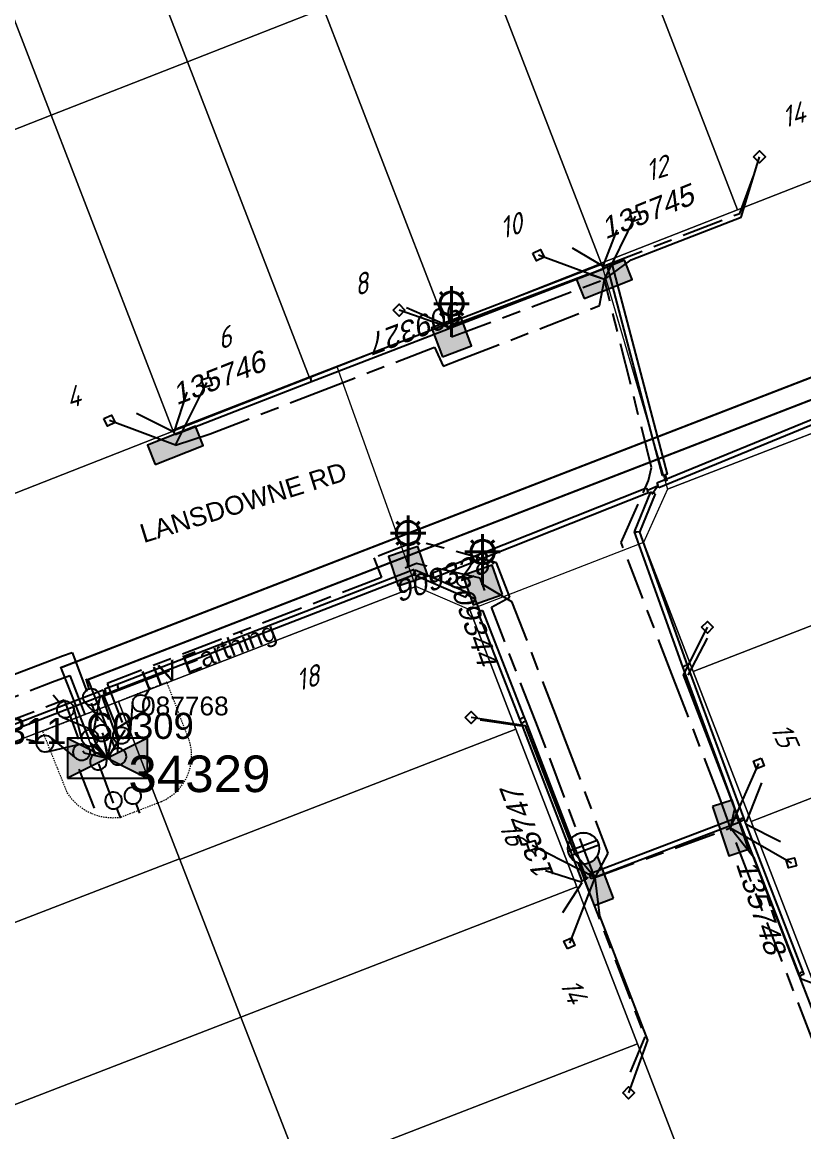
# Model space of a CAD drawing. Header units: metres. Extents: x 310412 to 311596, y 6269899 to 6270937.
# Drawn here: x 310514 to 310588.8, y 6270392.4 to 6270498.5 of the extents above; entities that cross this region are included whole.
import ezdxf
from ezdxf.enums import TextEntityAlignment as Align

# ---------------------------------------------------------------- set-up
doc = ezdxf.new("R2010")
doc.units = ezdxf.units.M
for name, pattern in [('Cable Exist UG', [8.2, 4, -1.2, 1.8, -1.2]), ('HIDDEN', [0.375, 0.25, -0.125]), ('HIDDEN2', [0.1875, 0.125, -0.0625])]:
    doc.linetypes.add(name, pattern=pattern)
doc.layers.get('0').update_dxf_attribs({"color": 6})
for name, color, linetype, lineweight in [('Cadastre Land Parcels_SP_EXT', 9, 'Continuous', 5), ('Cadastre Other Property_SP_EXT', 9, 'HIDDEN', 5), ('Cadastre Roads_SP_EXT', 9, 'Continuous', 5)]:
    doc.layers.add(name, color=color, linetype=linetype, lineweight=lineweight)
for name, color, linetype in [('Duct_SP_EXT', 7, 'Continuous'), ('Equip_HV_EXT', 7, 'Continuous'), ('Equip_LV_EXT', 7, 'Continuous'), ('Equip_SP_SL_EXT', 7, 'Continuous'), ('Mains_HV_EXT', 7, 'Continuous'), ('Mains_LV_EXT', 7, 'Continuous'), ('Notes_LV_MISC', 7, 'Continuous'), ('Services_SP_EXT', 7, 'Continuous'), ('Sub_SP_EXT', 7, 'Continuous'), ('SupportsUG_SP_LV_EXT', 7, 'Continuous'), ('SupportsUG_SP_LV_SL_EXT', 7, 'Continuous'), ('Trench_SP_EXT', 7, 'Continuous')]:
    doc.layers.add(name, color=color, linetype=linetype)
doc.styles.add('ARIAL', font='arial.ttf', dxfattribs={"height": 2})
doc.styles.add('COLUMN_LABEL', font='arial.ttf')
doc.styles.add('iecARIAL', font='arial.ttf', dxfattribs={"height": 2})
doc.styles.add('ISOCP ITALIC', font='isocp.shx', dxfattribs={"oblique": 20})
doc.styles.add('POLE_LABEL', font='arial.ttf')
doc.styles.get("Standard").update_dxf_attribs({"font": 'arial.ttf'})
doc.styles.add('SWITCH_LABEL', font='arial.ttf', dxfattribs={"height": 2.5})
doc.linetypes.add('Cable E UG', pattern='A,6,-0.5,["E",Standard,S=1.7,R=0,X=0.5,Y=-1],-2.9', length=9.4)

# ---------------------------------------------------------------- blocks, each defined once
blk = doc.blocks.new('SUB_PADMOUNT_EXT')
for points in [[(2e-16, 1.1e-15), (-3.839999999999964, 1.920000000000073), (-3.839999999999964, -1.920000000000072)], [(2.440892098500626e-16, 1.1e-15), (3.839999999999964, 1.920000000000073), (3.839999999999964, -1.920000000000072)]]:
    blk.add_hatch(color=256).paths.add_polyline_path(points)
for p, q in [((3.839999999999964, 1.920000000000072), (-3.839999999999964, -1.920000000000073)), ((-3.839999999999964, 1.920000000000073), (3.839999999999964, -1.920000000000073))]:
    blk.add_line(p, q)
blk.add_lwpolyline([(-3.839999999999964, -1.920000000000073), (3.839999999999964, -1.920000000000073), (3.839999999999964, 1.920000000000072), (-3.839999999999964, 1.920000000000073)], close=True)
for tag, height, flags, p in [('ASSET_NUM', 3.5, 8, (2, 2)), ('STREET_CODE', 0.2, 9, (1.5, 0)), ('OPERATING_VOLTAGE', 0.2, 9, (1.5, -0.6000000000000001)), ('ORIENTATION', 0.2, 9, (1.5, -0.8)), ('OWNED_BY', 0.2, 9, (1.5, -1)), ('CONSTRUCTED_VOLTAGE', 0.2, 9, (1.5, -0.2)), ('NO_PHASES', 0.2, 9, (1.5, -0.4)), ('SECONDARY_VOLTAGE', 0.2, 9, (1.5, -1.6)), ('STATE', 0.2, 9, (1.5, -1.8)), ('SUBSTATION_TYPE', 0.2, 9, (1.5, -2.2)), ('OPERATED_BY', 0.2, 9, (1.5, -1.2)), ('MAINTAINED_BY', 0.2, 9, (1.5, -1.4)), ('PARENT', 0.2, 9, (1.5, -2)), ('STREETNAME', 0.2, 9, (1.5, -3)), ('SUBURB', 0.2, 9, (1.5, -3.200000000000001)), ('USAGE', 0.2, 9, (1.5, -2.4)), ('LEGEND', 0.2, 9, (1.5, -2.6)), ('LOCATION', 0.2, 9, (1.5, -2.8)), ('Z', 0.2, 1, (1.5, -3.600000000000001)), ('NOTES', 0.2, 9, (1.5, -3.400000000000001))]:
    blk.add_attdef(tag, text='', height=height, dxfattribs=dict(flags=flags)).set_placement(p, align=Align.MIDDLE_LEFT)
blk = doc.blocks.new('COLUMN_EXT')
blk.add_hatch(color=256).paths.add_polyline_path([(-1.48500000000015, 1.484999999999891), (-1.48500000000015, -1.485000000000079), (1.484999999999962, -1.485000000000079), (1.484999999999962, 1.484999999999891)])
blk.add_lwpolyline([(-1.485000000000149, -1.485000000000079), (1.484999999999962, -1.485000000000079), (1.484999999999962, 1.484999999999891), (-1.485000000000149, 1.484999999999891)], close=True)
at = {"style": 'COLUMN_LABEL', "oblique": 15, "flags": 8}
blk.add_attdef('ASSET_NUM', text='', height=2, rotation=180, dxfattribs=at).set_placement((2, 2), align=Align.MIDDLE_LEFT)
at = {"flags": 9}
for tag, style, p in [('STRUCTURE_PLANT_NUMBER', 'POLE_LABEL', (1.813241310185049, 0.03081449384793444)), ('STREET_CODE', 'COLUMN_LABEL', (1.813241310185049, -0.2))]:
    blk.add_attdef(tag, text='', height=0.2, dxfattribs=dict(at, style=style)).set_placement(p, align=Align.MIDDLE_LEFT)
for tag, p in [('STATE', (1.813241310185049, -0.8)), ('OWNED_BY', (1.813241310185049, -0.6000000000000001)), ('COLUMN_TYPE', (1.813241310185049, -0.4)), ('USAGE', (1.813241310185049, -1)), ('STREETNAME', (1.813241310185049, -1.6)), ('SUBURB', (1.813241310185049, -1.8)), ('LEGEND', (1.813241310185049, -1.2)), ('LOCATION', (1.813241310185049, -1.4)), ('NOTES', (1.813241310185049, -2))]:
    blk.add_attdef(tag, text='', height=0.2, dxfattribs=at).set_placement(p, align=Align.MIDDLE_LEFT)
at = {"flags": 1}
blk.add_attdef('Z', (1.813241310185049, -2.350910900690394), '', height=0.2, dxfattribs=at)
blk = doc.blocks.new('PILLAR_EXT')
blk.add_hatch(color=256).paths.add_polyline_path([(-2.475, 0.9900000000001077), (-2.475, -0.9899999999999203), (2.475, -0.9899999999999203), (2.475, 0.9900000000001077)])
blk.add_lwpolyline([(-2.475, -0.9899999999999203), (2.475, -0.9899999999999203), (2.475, 0.9900000000001077), (-2.475, 0.9900000000001077)], close=True)
at = {"style": 'ARIAL', "oblique": 15, "flags": 8}
blk.add_attdef('ASSET_NUM', (1.5, 3.5), '', height=2, dxfattribs=at)
for tag, p, flags in [('OWNED_BY', (0, -0.2), 9), ('STATE', (0, -0.3999999999999999), 9), ('SUPPORT_TYPE', (0, -0.6000000000000001), 9), ('USAGE', (0, -0.8), 9), ('LEGEND', (0, -1), 9), ('LOCATION', (0, -1.2), 9), ('STREETNAME', (0, -1.8), 9), ('SUBURB', (0, -2), 1), ('NOTES', (0, -1.4), 9), ('PARENT', (0, -1.6), 9)]:
    blk.add_attdef(tag, p, '', height=0.2, dxfattribs=dict(flags=flags))
blk = doc.blocks.new('SL_LANTERN_EXT')
at = {"lineweight": 40}
for p, q in [((-1.458713765147479, 5.676239443807788), (-1.060966200730022, 5.27849187939033)), ((-0.0003060289502343494, 1.9678317076105), (-0.0003060289502343494, 6.4678317076105)), ((1.458101707247053, 5.676239443807788), (1.060354142829596, 5.27849187939033)), ((-2.250306028950234, 4.2178317076105), (2.249693971049766, 4.2178317076105)), ((-1.458713765147479, 2.759423971413256), (-1.060966200730022, 3.157171535830713)), ((1.458101707247053, 2.759423971413256), (1.060354142829596, 3.157171535830713)), ((0, 0), (4.136637699048151e-10, 2.721158353900137))]:
    blk.add_line(p, q, dxfattribs=at)
blk.add_circle((-0.0003060289502343494, 4.2178317076105), 1.5, dxfattribs=at)
at = {"style": 'iecARIAL', "flags": 9}
blk.add_attdef('ASSET_NUM', (1.5, 1.5), '', height=2.5, dxfattribs=at)
for tag, p, height, flags in [('CONSTRUCTED_VOLTAGE', (0.9812559736337789, -0.6527424608080536), 0.2, 9), ('CONTROL_TYPE', (0.9812559736337789, -0.8527424608080537), 0.2, 9), ('LANTERN_PURPOSE', (0.9812559736337789, -1.052742460808054), 0.2, 9), ('LANTERN_TYPE', (0.9812559736337789, -1.252742460808054), 0.2, 9), ('NO_PHASES', (0.9812559736337789, -1.452742460808054), 0.2, 9), ('LNUMBER', (2.181255973633779, -3.252742460808054), 2.5, 8), ('STATE', (0.9812559736337789, -2.252742460808054), 0.2, 9), ('OPERATING_VOLTAGE', (0.9812559736337789, -1.652742460808054), 0.2, 9), ('ORIENTATION', (0.9812559736337789, -1.852742460808054), 0.2, 9), ('OWNED_BY', (0.9812559736337789, -2.052742460808053), 0.2, 9), ('CEXIST', (0.9812559736337789, -2.652742460808053), 0.2, 9), ('CNEW', (0.9812559736337789, -2.852742460808054), 0.2, 9), ('USAGE', (0.9812559736337789, -2.452742460808054), 0.2, 9), ('CNUMBER', (0.9812559736337789, -3.052742460808054), 0.2, 9), ('CREMOVE', (0.9812559736337789, -3.252742460808054), 0.2, 9), ('CREPLACE', (0.9812559736337789, -3.452742460808054), 0.2, 9), ('LKINGHEIGHT', (0.9812559736337789, -3.652742460808054), 0.2, 9), ('LBRACKET', (0.9812559736337789, -3.852742460808054), 0.2, 9), ('LBRACKETVOCAB', (0.9812559736337789, -4.052742460808055), 0.2, 9), ('LCATEGORY', (0.9812559736337789, -4.252742460808054), 0.2, 9), ('LCHARGE1', (0.9812559736337789, -4.452742460808055), 0.2, 9), ('LCHARGE1PERCENT', (0.9812559736337789, -4.652742460808055), 0.2, 9), ('LCHARGE2', (0.9812559736337789, -4.852742460808055), 0.2, 9), ('LCHARGE2PERCENT', (0.9812559736337789, -5.052742460808055), 0.2, 9), ('LCHARGE3', (0.9812559736337789, -5.252742460808055), 0.2, 9), ('LCHARGE3PERCENT', (0.9812559736337789, -5.452742460808055), 0.2, 9), ('LEXIST', (0.9812559736337789, -5.652742460808056), 0.2, 9), ('LLAMP', (0.9812559736337789, -5.852742460808056), 0.2, 9), ('LLAMPVOCAB', (0.9812559736337789, -6.052742460808056), 0.2, 9), ('LMAST', (0.9812559736337789, -6.252742460808056), 0.2, 9), ('LMASTVOCAB', (0.9812559736337789, -6.452742460808056), 0.2, 9), ('LNEW', (0.9812559736337789, -6.652742460808057), 0.2, 9), ('LANTNUMBER', (0.9812559736337789, -6.852742460808057), 0.2, 9), ('LOUTREACH', (0.9812559736337789, -7.252742460808057), 0.2, 9), ('LOUTREACHVOCAB', (0.9812559736337789, -7.452742460808057), 0.2, 9), ('LRATECODE', (0.9812559736337789, -7.652742460808057), 0.2, 9), ('LREMOVE', (0.9812559736337789, -7.852742460808058), 0.2, 9), ('LREPLACE', (0.9812559736337789, -8.052742460808059), 0.2, 9), ('LTYPE', (0.9812559736337789, -8.252742460808058), 0.2, 9), ('LTYPEVOCAB', (0.9812559736337789, -8.452742460808057), 0.2, 9), ('LEGEND', (0.9812559736337789, -8.652742460808057), 0.2, 9), ('STREETNAME', (0.9812559736337789, -9.252742460808054), 0.2, 9), ('SUBURB', (0.9812559736337789, -9.452742460808054), 0.2, 1), ('LOCATION', (0.9812559736337789, -8.852742460808056), 0.2, 9), ('NOTES', (0.9812559736337789, -9.052742460808055), 0.2, 9)]:
    blk.add_attdef(tag, p, '', height=height, dxfattribs=dict(flags=flags))
blk = doc.blocks.new('CCP_EXT')
at = {"flags": 9}
for tag, p in [('STATE', (0, -1.8)), ('USAGE', (0, -1.2)), ('LEGEND', (0, -1.4)), ('LIFE_SUPPORT', (0, -1.6)), ('NOTES', (0, -2))]:
    blk.add_attdef(tag, text='', height=0.2, dxfattribs=at).set_placement(p, align=Align.MIDDLE_LEFT)
blk.add_wipeout([(1.0546347836913324e-13, 0.565685424949226), (0.5656854249493113, 2.020605904817785e-14), (6.509105711582728e-14, -0.565685424949226), (-0.5656854249491408, -1.9984014443252818e-14)])
blk.add_lwpolyline([(-0.5656854249491408, -2.00958019994648e-14), (1.053379049668485e-13, 0.5656854249492258), (0.5656854249493111, 1.998324918950336e-14), (6.503680917295529e-14, -0.565685424949226), (-0.5656854249491408, -2.00958019994648e-14)])
at = {"flags": 1}
blk.add_attdef('Z', (0, 0), '', height=0.2, dxfattribs=at)
at = {"flags": 9}
for tag, p in [('CCP_TYPE', (0, 0)), ('OPERATING_VOLTAGE', (0, -0.6000000000000001)), ('ORIENTATION', (0, -0.8)), ('OWNED_BY', (0, -1)), ('CONSTRUCTED_VOLTAGE', (0, -0.2)), ('NO_PHASES', (0, -0.4))]:
    blk.add_attdef(tag, text='', height=0.2, dxfattribs=at).set_placement(p, align=Align.MIDDLE_LEFT)
blk = doc.blocks.new('LV_UG_DFUSE_CLOSED_EXT')
for points in [[(1, -3.613374790351065e-16), (0, 0)], [(5.039784946742126, 0.7257815100182299), (2.155555555555553, -0.7166451331820963)], [(5.048872558026642, -0.7074657615368452), (2.155555555555553, 0.7166451331820949)], [(6.199889668833661, 0.01310309424376922), (7.199889668833661, 0.01310309424376896)]]:
    blk.add_lwpolyline(points)
for centre in [(1.8, -6.098149329253344e-16), (5.399891455478972, 0.01141234609430987)]:
    blk.add_circle(centre, 0.8)
at = {"flags": 9}
for tag, p in [('ACTUAL_STATUS', (0, 0)), ('STATE', (0, -1)), ('OPERATING_VOLTAGE', (0, -0.6000000000000001)), ('ORIENTATION', (0, -0.8)), ('CONSTRUCTED_VOLTAGE', (0, -0.2)), ('NO_PHASES', (0, -0.4)), ('SWITCH_TYPE', (0, -1.2)), ('USAGE', (0, -1.4)), ('NOTES', (0, -1.6))]:
    blk.add_attdef(tag, text='', height=0.2, dxfattribs=at).set_placement(p, align=Align.MIDDLE_LEFT)
at = {"flags": 1}
blk.add_attdef('Z', (0, 0), '', height=0.2, dxfattribs=at)
blk = doc.blocks.new('LV_UG_LINKS_CLOSED_EXT')
blk.add_wipeout([(-1.0561652814684355, 1.0566697204994977), (-1.1802729356424702, 0.9159649542366188), (-1.2857669805605465, 0.7608148734744877), (-1.3709837121152195, 0.5936662876688876), (-1.434579211543863, 0.4171552298676997), (-1.4755505398303783, 0.2340653848950427), (-1.493251554652601, 0.04728418897870723), (-1.4874031004327124, -0.14024270684402795), (-1.4580974107874554, -0.32555789140290026), (-1.4057966539489077, -0.5057388335354913), (-1.33132564409537, -0.6779439721494924), (-1.2358588335390583, -0.8394575293385977), (-1.1209017909115528, -0.987732339822412), (-0.9882674574470995, -1.1204300212645275), (-0.8400475558163417, -1.23545785195885), (-0.6785796024102748, -1.331001774301033), (-0.5064100433103919, -1.4055550035605693), (-0.32625409531280763, -1.457941790776095), (-0.1409529253373908, -1.4873359650188709), (0.04657115647179316, -1.493273962601861), (0.2333607833231564, -1.4756621377559933), (0.41647017121853835, -1.434778239479881), (0.593011575726583, -1.3712670312721955), (0.7602008334374752, -1.2861301228261288), (0.9154012698830927, -1.1807101740461998), (1.0561652814684412, -1.0566697204994917), (1.180272935642475, -0.9159649542366126), (1.285766980560551, -0.7608148734744806), (1.370983712115223, -0.593666287668881), (1.434579211543866, -0.4171552298676926), (1.4755505398303803, -0.23406538489503514), (1.4932515546526024, -0.04728418897869968), (1.4874031004327126, 0.14024270684403506), (1.458097410787455, 0.32555789140290736), (1.4057966539489064, 0.5057388335354984), (1.331325644095368, 0.6779439721494991), (1.2358588335390557, 0.839457529338604), (1.1209017909115497, 0.9877323398224176), (0.9882674574470955, 1.1204300212645322), (0.8400475558163374, 1.235457851958854), (0.6785796024102699, 1.3310017743010363), (0.5064100433103869, 1.405555003560572), (0.32625409531280236, 1.457941790776097), (0.14095292533738527, 1.4873359650188727), (-0.04657115647179868, 1.4932739626018616), (-0.23336078332316162, 1.475662137755993), (-0.41647017121854235, 1.434778239479881), (-0.5930115757265856, 1.371267031272195), (-0.7602008334374762, 1.2861301228261288), (-0.9154012698830924, 1.1807101740462)])
for p, q in [((-0.25, -1.479020000000005), (-0.25, 1.479019999999998)), ((0.25, -1.479020000000005), (0.25, 1.479019999999998))]:
    blk.add_line(p, q)
blk.add_circle((0, 0), 1.5)
at = {"flags": 9}
for tag, p in [('ACTUAL_STATUS', (0, 0)), ('STATE', (0, -1)), ('OPERATING_VOLTAGE', (0, -0.6000000000000001)), ('ORIENTATION', (0, -0.8)), ('CONSTRUCTED_VOLTAGE', (0, -0.2)), ('NO_PHASES', (0, -0.4)), ('SWITCH_TYPE', (0, -1.2)), ('USAGE', (0, -1.4)), ('NOTES', (0, -1.6))]:
    blk.add_attdef(tag, text='', height=0.2, dxfattribs=at).set_placement(p, align=Align.MIDDLE_LEFT)
at = {"flags": 1}
blk.add_attdef('Z', (0, 0), '', height=0.2, dxfattribs=at)
blk = doc.blocks.new('SWG_HOLEC_SU_EXT')
blk.add_line((1.799999999999953, -2), (5.799999999999954, -2.000000000000002))
for points in [[(1, -3.612290588178579e-16), (0, 0)], [(6.599999999999909, -2.304120029538234e-15), (7.599999999999908, -2.765349798108935e-15)]]:
    blk.add_lwpolyline(points)
for points in [[(1.799999999999954, -0.7999999999999551, 1), (1.799999999999954, 0.799999999999954, 1)], [(5.799999999999955, -0.7999999999999564, 1), (5.799999999999955, 0.7999999999999526, 1)]]:
    blk.add_lwpolyline(points, format="xyb", close=True)
at = {"style": 'SWITCH_LABEL', "flags": 8}
blk.add_attdef('ASSET_NUM', text='', height=2.5, rotation=179.9543738355393, dxfattribs=at).set_placement((-2.399999680492635, -2.421339345415305e-05), align=Align.MIDDLE_LEFT)
at = {"flags": 1}
blk.add_attdef('Z', (0, 0), '', height=0.2, dxfattribs=at)
at = {"flags": 9}
for tag, p in [('ACTUAL_STATUS', (0, -0.4)), ('OPERATING_VOLTAGE', (0, -1)), ('CONSTRUCTED_VOLTAGE', (0, -0.6000000000000001)), ('NO_PHASES', (0, -0.8)), ('STATE', (0, -1.8)), ('SWITCH_TYPE', (0, -2)), ('ORIENTATION', (0, -1.2)), ('OWNED_BY', (0, -1.4)), ('USAGE', (0, -2.2)), ('PARENT', (0, -1.6)), ('STREETNAME', (0, -2.6)), ('SUBURB', (0, -2.8)), ('LOCATION', (0, -2.4)), ('NOTES', (0, -3))]:
    blk.add_attdef(tag, text='', height=0.2, dxfattribs=at).set_placement(p, align=Align.MIDDLE_LEFT)
at = {"style": 'SWITCH_LABEL', "flags": 9}
blk.add_attdef('STREET_CODE', text='', height=0.2, dxfattribs=at).set_placement((0, -0.2), align=Align.MIDDLE_LEFT)

msp = doc.modelspace()

# ---------------------------------------------------------------- linework, layer by layer
at = {"layer": 'Cadastre Land Parcels_SP_EXT', "linetype": 'Continuous'}
for points in [[(310542.828796786, 6270499.81858038), (310531.158026218, 6270530.03195758), (310518.125520001, 6270524.92385891), (310529.797173896, 6270494.71145337), (310542.828796786, 6270499.81858038)], [(310529.797173896, 6270494.71145337), (310518.125520001, 6270524.92385891), (310505.093102117, 6270519.81567191), (310516.764756011, 6270489.6033547), (310529.797173896, 6270494.71145337)], [(310516.764756011, 6270489.6033547), (310505.093102117, 6270519.81567191), (310489.165935989, 6270513.57311742), (310495.390823954, 6270497.46027613), (310500.838473209, 6270483.36177187), (310516.764756011, 6270489.6033547)], [(310595.461169255, 6270485.66053994), (310588.999019875, 6270502.38534961), (310583.788102039, 6270515.87197382), (310570.755684154, 6270510.76387515), (310582.428839703, 6270480.55049795), (310595.461169255, 6270485.66053994)], [(310582.428839703, 6270480.55049795), (310570.755684154, 6270510.76387515), (310557.723177938, 6270505.65674814), (310569.397216813, 6270475.44345927), (310582.428839703, 6270480.55049795)], [(310569.397216813, 6270475.44345927), (310557.723177938, 6270505.65674814), (310542.828796786, 6270499.81858038), (310554.503718987, 6270469.60529151), (310569.397216813, 6270475.44345927)], [(310554.503718987, 6270469.60529151), (310542.828796786, 6270499.81858038), (310529.797173896, 6270494.71145337), (310541.471301103, 6270464.4981645), (310554.503718987, 6270469.60529151)], [(310541.471301103, 6270464.4981645), (310529.797173896, 6270494.71145337), (310516.764756011, 6270489.6033547), (310528.438883219, 6270459.39006583), (310541.471301103, 6270464.4981645)], [(310528.438883219, 6270459.39006583), (310516.764756011, 6270489.6033547), (310500.838473209, 6270483.36177187), (310506.279939181, 6270469.27713583), (310512.511805423, 6270453.14653968), (310528.438883219, 6270459.39006583)], [(310608.186277959, 6270448.03517271), (310601.988773105, 6270463.9914886), (310575.732962215, 6270453.84613402), (310573.429247522, 6270448.7276121), (310578.186312364, 6270436.41254342), (310608.186277959, 6270448.03517271)], [(310613.738159704, 6270433.74180669), (310608.186277959, 6270448.03517271), (310578.186312364, 6270436.41254342), (310583.729360847, 6270422.06326285), (310613.738159704, 6270433.74180669)], [(310561.234929523, 6270430.8897231), (310556.822185228, 6270442.31263234), (310551.666121947, 6270444.54559261), (310523.190335687, 6270433.54067332), (310529.031330092, 6270418.50522498), (310529.062069843, 6270418.42528396), (310561.234929523, 6270430.8897231)], [(310529.031330092, 6270418.50522498), (310523.190335687, 6270433.54067332), (310494.784685526, 6270422.56393214), (310492.477437528, 6270417.45927844), (310496.879405243, 6270406.07991718), (310529.031330092, 6270418.50522498)], [(310619.446743514, 6270419.04573227), (310613.738159704, 6270433.74180669), (310583.729360847, 6270422.06326285), (310589.368868549, 6270407.46241099), (310619.446743514, 6270419.04573227)], [(310567.061084049, 6270415.80719347), (310561.234929523, 6270430.8897231), (310529.062069843, 6270418.42528396), (310534.914547489, 6270403.35724088), (310567.061084049, 6270415.80719347)], [(310534.914547489, 6270403.35724088), (310529.062069843, 6270418.42528396), (310529.031330092, 6270418.50522498), (310496.879405243, 6270406.07991718), (310502.742836134, 6270390.92062651), (310534.914547489, 6270403.35724088)], [(310572.852170524, 6270400.81343813), (310567.061084049, 6270415.80719347), (310534.914547489, 6270403.35724088), (310540.732752079, 6270388.37797208), (310572.852170524, 6270400.81343813)], [(310540.732752079, 6270388.37797208), (310534.914547489, 6270403.35724088), (310502.742836134, 6270390.92062651), (310508.403896995, 6270376.28338161), (310508.540635889, 6270375.92907947), (310540.732752079, 6270388.37797208)], [(310578.616845547, 6270385.88981888), (310572.852170524, 6270400.81343813), (310540.732752079, 6270388.37797208), (310546.523926888, 6270373.46883938), (310578.616845547, 6270385.88981888)]]:
    msp.add_lwpolyline(points, close=True, dxfattribs=at)
at = {"layer": 'Cadastre Other Property_SP_EXT', "linetype": 'HIDDEN2'}
msp.add_lwpolyline([(310527.838999279, 6270435.38186329), (310515.938468774, 6270430.66841129), (310518.279881925, 6270424.80935915), (310518.279881925, 6270424.80935915, 0.2931612528538102), (310523.4276544, 6270422.48305136), (310523.4276544, 6270422.48305136), (310527.304419076, 6270423.97648967), (310527.304419076, 6270423.97648967, 0.3957215009238961), (310529.936485832, 6270429.93239868), (310529.936485832, 6270429.93239868), (310527.838999279, 6270435.38186329)], format="xyb", close=True, dxfattribs=at)
at = {"layer": 'Duct_SP_EXT'}
for p, q in [((310555.11359906127, 6270469.319681546), (310569.6663396513, 6270474.945828276)), ((310569.4932543927, 6270475.393535204), (310569.579797022, 6270475.16968174)), ((310569.6663396513, 6270474.945828276), (310569.579797022, 6270475.16968174)), ((310569.9956893267, 6270475.135007387), (310570.227756318, 6270475.19620307)), ((310575.2616295667, 6270455.165446527), (310569.9956893267, 6270475.135007387)), ((310570.45982330927, 6270475.2573987525), (310570.227756318, 6270475.19620307)), ((310575.7257635493, 6270455.287837893), (310570.45982330927, 6270475.2573987525)), ((310541.5115514199, 6270464.5756792445), (310554.56971538346, 6270469.624046266)), ((310554.56971538346, 6270469.624046266), (310554.94051901205, 6270469.767390488)), ((310554.56971538346, 6270469.624046266), (310554.656255628, 6270469.40019188)), ((310554.7427958725, 6270469.176337494), (310554.656255628, 6270469.40019188)), ((310554.7427958725, 6270469.176337494), (310555.1135938519, 6270469.319679532)), ((310554.9405138027, 6270469.767388474), (310555.027056432, 6270469.54353501)), ((310554.94051901205, 6270469.767390488), (310555.027056432, 6270469.54353501)), ((310555.1135938519, 6270469.319679532), (310555.027056432, 6270469.54353501)), ((310555.11359906127, 6270469.319681546), (310555.027056432, 6270469.54353501)), ((310541.68463796814, 6270464.127972815), (310554.7427958725, 6270469.176337494)), ((310601.37943503854, 6270465.348715495), (310574.71224868234, 6270454.425778508)), ((310541.5115514199, 6270464.5756792445), (310541.598094694, 6270464.35182603)), ((310541.68463796814, 6270464.127972815), (310541.598094694, 6270464.35182603)), ((310601.5569018695, 6270464.902701065), (310574.89418696164, 6270453.981595593)), ((310528.45346138295, 6270459.527313315), (310528.540004862, 6270459.30346018)), ((310528.62654834107, 6270459.079607044), (310528.540004862, 6270459.30346018)), ((310574.71224868234, 6270454.425778508), (310574.803217822, 6270454.20368705)), ((310575.2616295667, 6270455.165446527), (310575.493696558, 6270455.22664221)), ((310575.7257635493, 6270455.287837893), (310575.493696558, 6270455.22664221)), ((310573.7336599361, 6270453.93160671), (310553.2328193911, 6270445.8157974295)), ((310573.9103400039, 6270453.48530619), (310553.4094994589, 6270445.36949691)), ((310574.1030351416, 6270453.577562316), (310572.5411334345, 6270449.756259277)), ((310574.5473530204, 6270453.395953883), (310573.05510751146, 6270449.745069662)), ((310573.7336599361, 6270453.93160671), (310573.82199997, 6270453.70845645)), ((310573.9103400039, 6270453.48530619), (310573.82199997, 6270453.70845645)), ((310574.1030351416, 6270453.577562316), (310574.325194081, 6270453.4867581)), ((310574.5473530204, 6270453.395953883), (310574.325194081, 6270453.4867581)), ((310574.89418696164, 6270453.981595593), (310574.803217822, 6270454.20368705)), ((310572.5411334345, 6270449.756259277), (310577.16652387223, 6270436.864437481)), ((310572.5411334345, 6270449.756259277), (310572.798120473, 6270449.75066447)), ((310573.05510751146, 6270449.745069662), (310572.798120473, 6270449.75066447)), ((310573.05510751146, 6270449.745069662), (310577.61832453375, 6270437.026536718)), ((310551.4239631049, 6270446.123185609), (310523.0637260177, 6270435.168178984)), ((310551.4752850488, 6270446.143017777), (310551.4239631049, 6270446.123185609)), ((310551.4239631049, 6270446.123185609), (310551.510456975, 6270445.8993133)), ((310551.4752850488, 6270446.143017777), (310551.561793156, 6270445.91915097)), ((310551.6052159089, 6270446.119814421), (310551.510456975, 6270445.8993133)), ((310551.6483012633, 6270445.695284163), (310551.561793156, 6270445.91915097)), ((310551.6052159089, 6270446.119814421), (310556.6401433379, 6270443.956086851)), ((310551.59695084515, 6270445.675440991), (310523.2366812703, 6270434.720421816)), ((310551.41569804115, 6270445.678812179), (310551.510456975, 6270445.8993133)), ((310551.41569804115, 6270445.678812179), (310556.45062547014, 6270443.515084608)), ((310551.59695084515, 6270445.675440991), (310551.510456975, 6270445.8993133)), ((310551.6483012633, 6270445.695284163), (310551.59695084515, 6270445.675440991)), ((310553.2328193911, 6270445.8157974295), (310553.321159425, 6270445.59264717)), ((310553.4094994589, 6270445.36949691), (310553.321159425, 6270445.59264717)), ((310556.6401433379, 6270443.956086851), (310556.545384404, 6270443.73558573)), ((310556.45062547014, 6270443.515084608), (310556.545384404, 6270443.73558573)), ((310557.59631985024, 6270442.061298078), (310557.819972172, 6270442.1483592)), ((310558.0436244937, 6270442.235420322), (310557.819972172, 6270442.1483592)), ((310558.0436244937, 6270442.235420322), (310562.0186233347, 6270432.023999912)), ((310577.16652387223, 6270436.864437481), (310577.392424203, 6270436.9454871)), ((310577.1671740756, 6270436.862647615), (310577.392424203, 6270436.9454871)), ((310577.1671740756, 6270436.862647615), (310582.54755769233, 6270422.23276297)), ((310577.61767433037, 6270437.028326584), (310577.392424203, 6270436.9454871)), ((310577.61832453375, 6270437.026536718), (310577.392424203, 6270436.9454871)), ((310577.61767433037, 6270437.028326584), (310582.99669997167, 6270422.40213443)), ((310521.72578364675, 6270434.623957789), (310494.15171334374, 6270423.972624709)), ((310521.72578364675, 6270434.623957789), (310521.812263331, 6270434.40008)), ((310521.8987430153, 6270434.1762022115), (310521.812263331, 6270434.40008)), ((310523.0637260177, 6270435.168178984), (310521.87972514983, 6270434.710846919)), ((310521.87972514983, 6270434.710846919), (310521.96620077, 6270434.48696756)), ((310522.05267639016, 6270434.263088201), (310521.96620077, 6270434.48696756)), ((310523.2366812703, 6270434.720421816), (310522.05267639016, 6270434.263088201)), ((310523.0637260177, 6270435.168178984), (310523.150203644, 6270434.9443004)), ((310523.2366812703, 6270434.720421816), (310523.150203644, 6270434.9443004)), ((310521.8987430153, 6270434.1762022115), (310494.3246727123, 6270423.524869132)), ((310561.571093135, 6270431.850459337), (310561.794971013, 6270431.93693879)), ((310561.571093135, 6270431.850459337), (310561.7196268476, 6270431.465935484)), ((310561.57131869125, 6270431.849877668), (310561.794971013, 6270431.93693879)), ((310561.7196268476, 6270431.465935484), (310561.943504643, 6270431.55241515)), ((310562.0186233347, 6270432.023999912), (310561.794971013, 6270431.93693879)), ((310562.01884889096, 6270432.023418242), (310561.794971013, 6270431.93693879)), ((310562.1673824384, 6270431.638894817), (310561.943504643, 6270431.55241515)), ((310562.01884889096, 6270432.023418242), (310562.1673824384, 6270431.638894817)), ((310582.40880317637, 6270422.426363425), (310582.494330416, 6270422.20212005)), ((310582.5798576557, 6270421.977876674), (310582.494330416, 6270422.20212005)), ((310582.54755769233, 6270422.23276297), (310582.772128832, 6270422.3174487)), ((310582.54755769233, 6270422.23276297), (310582.61702320405, 6270422.053029042)), ((310582.61700736015, 6270422.053070047), (310582.840885184, 6270422.13954964)), ((310582.61702320405, 6270422.053029042), (310582.840885184, 6270422.13954964)), ((310582.99669997167, 6270422.40213443), (310582.772128832, 6270422.3174487)), ((310583.06474716397, 6270422.226070238), (310582.840885184, 6270422.13954964)), ((310583.06476300786, 6270422.226029233), (310582.840885184, 6270422.13954964)), ((310582.99669997167, 6270422.40213443), (310583.06474716397, 6270422.226070238)), ((310567.5454301672, 6270416.384190279), (310567.76930788, 6270416.47067016)), ((310567.9931855928, 6270416.557150041), (310567.76930788, 6270416.47067016)), ((310568.25046950136, 6270417.026323415), (310568.335996741, 6270416.80208004)), ((310568.4215239807, 6270416.577836664), (310568.335996741, 6270416.80208004)), ((310588.23477015767, 6270407.509841214), (310588.458641796, 6270407.59633682)), ((310588.23477015767, 6270407.509841214), (310588.3272099114, 6270407.270635572)), ((310588.3271972658, 6270407.270668302), (310588.551075362, 6270407.35714719)), ((310588.3271972658, 6270407.270668302), (310593.761295615, 6270393.202777007)), ((310588.3272099114, 6270407.270635572), (310588.551075362, 6270407.35714719)), ((310588.6825134344, 6270407.682832426), (310588.458641796, 6270407.59633682)), ((310588.7749408126, 6270407.443658807), (310588.551075362, 6270407.35714719)), ((310588.7749534582, 6270407.443626078), (310588.551075362, 6270407.35714719)), ((310588.6825134344, 6270407.682832426), (310588.7749408126, 6270407.443658807))]:
    msp.add_line(p, q, dxfattribs=at)
at = {"layer": 'Mains_HV_EXT', "linetype": 'Cable E UG', "const_width": 0.2}
for points in [[(310525.833065475, 6270435.62274369), (310528.091907817, 6270436.50315115)], [(310523.111026519, 6270428.60429812), (310523.162096526, 6270429.73975208), (310521.637357077, 6270434.01840181), (310525.826463558, 6270435.63071152)]]:
    msp.add_lwpolyline(points, dxfattribs=at)
at = {"layer": 'Mains_LV_EXT', "linetype": 'Cable Exist UG'}
for points in [[(310490.300230562, 6270427.28643359), (310516.180579867, 6270437.28348875), (310517.856153912, 6270437.90527045), (310518.77531309, 6270438.23943432), (310521.74216439, 6270430.27789257), (310522.149984448, 6270428.12384524)], [(310482.639402926, 6270385.82150228), (310482.266700938, 6270386.78503868), (310482.266700938, 6270386.78503868), (310480.864564028, 6270390.41029124), (310479.060946663, 6270395.07365396), (310477.260415685, 6270399.72875851), (310475.500675054, 6270404.39971207), (310489.09278623, 6270409.61895797), (310489.09278623, 6270409.61895797), (310486.942576036, 6270415.16869745), (310485.543191849, 6270418.60084232), (310489.412352326, 6270420.18173938), (310489.412352326, 6270420.18173938), (310491.803884554, 6270425.72322069), (310516.888863793, 6270435.4130553), (310518.552008877, 6270436.03024912), (310520.942790363, 6270429.72200939), (310522.149984448, 6270428.12376183)], [(310500.895293903, 6270390.18281623), (310499.117285202, 6270394.78561905), (310499.117285202, 6270394.78561905), (310495.025404424, 6270405.37868041), (310491.395564001, 6270414.74728061), (310489.473579555, 6270414.16895856), (310489.473579555, 6270414.16895856), (310488.177047102, 6270417.52102423), (310490.914671664, 6270418.72955297), (310490.914671664, 6270418.72955297), (310493.300197952, 6270424.15717165), (310518.004967777, 6270433.69802556), (310519.873816331, 6270428.63943857), (310522.149984448, 6270428.12384524)]]:
    msp.add_lwpolyline(points, dxfattribs=at)
at = {"layer": 'Notes_LV_MISC', "linetype": 'Cable Exist UG'}
for points in [[(310555.078138356, 6270468.41011069), (310569.701019108, 6270473.90079175)], [(310558.256448819, 6270444.16312702), (310557.810174057, 6270445.31835303), (310551.732412296, 6270446.72833103), (310550.624316233, 6270446.30032434)]]:
    msp.add_lwpolyline(points, dxfattribs=at)
at = {"layer": 'Trench_SP_EXT', "linetype": 'Cable Exist UG'}
for points in [[(310566.598612698, 6270476.92100139), (310569.579730783, 6270475.16974443), (310570.917362817, 6270478.63220119)], [(310570.174306427, 6270475.37117243), (310570.266168691, 6270475.0506335)], [(310524.93719988, 6270461.11661296), (310528.539979108, 6270459.30343463), (310529.972899883, 6270463.70156484)], [(310575.49366992, 6270455.22665918), (310575.664585943, 6270454.60434537)], [(310574.77859644, 6270454.13361246), (310573.822037793, 6270453.70840276)], [(310574.242923598, 6270453.36934453), (310574.32524067, 6270453.48674222), (310574.77859644, 6270454.13361246)], [(310557.819974171, 6270442.14836091), (310557.322400509, 6270443.33555421), (310556.545405663, 6270443.73555481)], [(310523.044315126, 6270431.04428548), (310521.777660152, 6270434.2005619)], [(310584.728682782, 6270425.75225224), (310583.182117129, 6270421.84729022), (310586.554098538, 6270420.13935373)], [(310582.425599573, 6270422.17590584), (310582.772163422, 6270422.31745205)], [(310565.716947086, 6270413.37434254), (310567.565124451, 6270416.22647818), (310564.074195279, 6270417.34448924)], [(310567.736448388, 6270416.39829161), (310568.168755789, 6270416.73082321)], [(310567.769326267, 6270416.47065558), (310573.563420231, 6270401.47091857), (310572.169496047, 6270398.10448479)]]:
    msp.add_lwpolyline(points, dxfattribs=at)

# ---------------------------------------------------------------- block references
at = {"layer": 'Equip_HV_EXT'}
ref = msp.add_blockref('SWG_HOLEC_SU_EXT', (310522.524197, 6270429.959143), dxfattribs=dict(at, rotation=290.6895237954952))
ref.add_attrib('ASSET_NUM', 'C0309', dxfattribs={"layer": '0', "height": 2.5, "style": 'SWITCH_LABEL'}).set_placement((310520.1251927279, 6270431.20911839), align=Align.MIDDLE_LEFT)
ref = msp.add_blockref('SWG_HOLEC_SU_EXT', (310520.625275, 6270429.473436), dxfattribs=dict(at, rotation=291.3012207311194))
ref.add_attrib('ASSET_NUM', 'C0311', dxfattribs={"layer": '0', "height": 2.5, "style": 'SWITCH_LABEL'}).set_placement((310518.2262707279, 6270430.723411391), align=Align.MIDDLE_RIGHT)
at = {"layer": 'Equip_LV_EXT'}
for p, rotation in [((310522.103909, 6270428.778536), 105.9481709578047), ((310522.550773, 6270428.746635), 58.69355845513315), ((310521.654629, 6270428.686295), 130.6935584181699), ((310521.425196, 6270428.276006), 166.693558549108)]:
    msp.add_blockref('LV_UG_DFUSE_CLOSED_EXT', p, dxfattribs=dict(at, rotation=rotation))
at = {"layer": 'Equip_SP_SL_EXT', "xscale": 0.75, "yscale": 0.75, "zscale": 0.75}
for p in [(310555.078167, 6270468.410147), (310550.912245, 6270446.477128), (310558.040851, 6270444.679535)]:
    msp.add_blockref('SL_LANTERN_EXT', p, dxfattribs=at)
at = {"layer": 'Sub_SP_EXT'}
ref = msp.add_blockref('SUB_PADMOUNT_EXT', (310522.149968, 6270428.123781), dxfattribs=at)
ref.add_attrib('ASSET_NUM', '34329', dxfattribs={"layer": '0', "height": 3.5}).set_placement((310524.149968, 6270428.373781), align=Align.TOP_LEFT)
at = {"layer": 'SupportsUG_SP_LV_EXT'}
ref = msp.add_blockref('PILLAR_EXT', (310569.701073, 6270473.900789), dxfattribs=dict(at, rotation=21.86329815479582))
ref.add_attrib('ASSET_NUM', '135745', (310569.7898087079, 6270477.707641503), dxfattribs={"layer": '0', "height": 2, "rotation": 21.86329815479582, "style": 'ARIAL', "oblique": 15.00000000000003})
ref = msp.add_blockref('PILLAR_EXT', (310528.644148, 6270458.040617), dxfattribs=dict(at, rotation=21.41903499828138))
ref.add_attrib('ASSET_NUM', '135746', (310528.7623985263, 6270461.846667028), dxfattribs={"layer": '0', "height": 2, "rotation": 21.41903499828138, "style": 'ARIAL', "oblique": 15.00000000000003})
ref = msp.add_blockref('PILLAR_EXT', (310568.767486, 6270416.694679), dxfattribs=dict(at, rotation=110.9426512656082))
ref.add_attrib('ASSET_NUM', '135747', (310564.9625507068, 6270416.844570343), dxfattribs={"layer": '0', "height": 2, "rotation": 110.9426512656082, "style": 'ARIAL', "oblique": 15.00000000000003})
ref = msp.add_blockref('PILLAR_EXT', (310581.752457, 6270421.453548), dxfattribs=dict(at, rotation=288.2091366409998))
ref.add_attrib('ASSET_NUM', '135748', (310582.249046164, 6270418.05087519), dxfattribs={"layer": '0', "height": 2, "rotation": 288.2091366409997, "style": 'ARIAL', "oblique": 14.99999999999995})
at = {"layer": 'SupportsUG_SP_LV_SL_EXT'}
ref = msp.add_blockref('COLUMN_EXT', (310555.078172, 6270468.410177), dxfattribs=dict(at, rotation=20.58014597009866))
ref.add_attrib('ASSET_NUM', '909327', dxfattribs={"layer": '0', "height": 2, "rotation": 200.5801459700986, "style": 'COLUMN_LABEL', "oblique": 14.99999999999995}).set_placement((310556.2475002669, 6270470.985574329), align=Align.MIDDLE_LEFT)
ref = msp.add_blockref('COLUMN_EXT', (310550.912263, 6270446.477122), dxfattribs=dict(at, rotation=198.517748011914))
ref.add_attrib('ASSET_NUM', '909328', dxfattribs={"layer": '0', "height": 2, "rotation": 18.51774801191396, "style": 'COLUMN_LABEL', "oblique": 15.00000000000003}).set_placement((310549.6510091481, 6270443.945474568), align=Align.MIDDLE_LEFT)
ref = msp.add_blockref('COLUMN_EXT', (310558.040897, 6270444.679552), dxfattribs=dict(at, rotation=109.3305766700733))
ref.add_attrib('ASSET_NUM', '909344', dxfattribs={"layer": '0', "height": 2, "rotation": 289.3305766700732, "style": 'COLUMN_LABEL', "oblique": 14.99999999999995}).set_placement((310555.491612097, 6270445.904764832), align=Align.MIDDLE_LEFT)

# ---------------------------------------------------------------- texts
at = {"layer": 'Cadastre Land Parcels_SP_EXT', "style": 'ISOCP ITALIC', "oblique": 20}
for s, rotation, p in [('14', 17.16260047999999, (310586.920954, 6270488.344726)), ('12', 17.15368911999996, (310573.888934, 6270483.235675)), ('10', 17.15757280999997, (310559.925968, 6270477.763027)), ('8', 17.15266703, (310545.963002, 6270472.290468)), ('6', 17.15597828999997, (310532.930543, 6270467.183261)), ('4', 17.15797439999997, (310518.451252, 6270461.507474)), ('18', 16.91905746999996, (310540.415264, 6270434.505725)), ('15', 293.5141266799996, (310585.525501, 6270431.010987)), ('16', 293.5132331400001, (310559.579937, 6270421.579271)), ('14', 293.5105624500001, (310565.387637, 6270406.541676))]:
    msp.add_text(s, height=2, rotation=rotation, dxfattribs=at).set_placement(p)
at = {"layer": 'Cadastre Other Property_SP_EXT'}
msp.add_text('087768', height=1.8, dxfattribs=at).set_placement((310525.358009, 6270432.209229))
at = {"layer": 'Cadastre Roads_SP_EXT'}
msp.add_text('LANSDOWNE RD', height=1.8, rotation=17.21607358999998, dxfattribs=at).set_placement((310525.609587, 6270448.676047))
at = {"layer": 'Mains_HV_EXT'}
msp.add_text('HV Earthing', height=1.8, rotation=21.29213667651663, dxfattribs=at).set_placement((310525.850109, 6270434.619125))

# ---------------------------------------------------------------- next in the draw order: block references
at = {"layer": 'Services_SP_EXT'}
for p in [(310584.53634, 6270485.619294), (310550.046755, 6270470.953935), (310579.551335, 6270440.637863), (310556.944656, 6270432.00093), (310572.015803, 6270396.120201)]:
    msp.add_blockref('CCP_EXT', p, dxfattribs=at)
for p, rotation in [((310572.665645, 6270479.939091), 243.8632981527731), ((310563.384933, 6270476.215143), 339.8632978913862), ((310531.655455, 6270464.055786), 243.4190352853525), ((310522.346085, 6270460.403942), 339.4190349865593), ((310584.464653, 6270427.609363), 246.2091366793592), ((310562.777622, 6270419.755929), 332.9426511837663), ((310587.589512, 6270418.110182), 150.2091365757017), ((310566.351963, 6270410.416571), 68.94265134050417)]:
    msp.add_blockref('CCP_EXT', p, dxfattribs=dict(at, rotation=rotation))

# ---------------------------------------------------------------- next in the draw order: linework, layer by layer
at = {"layer": 'Cadastre Roads_SP_EXT', "linetype": 'Continuous'}
for points in [[(310601.98876391, 6270463.99142832), (310628.006109272, 6270474.04547904), (310620.929728309, 6270495.64303351), (310595.461203158, 6270485.66059875), (310582.428776231, 6270480.55052183), (310569.397232362, 6270475.44344731), (310575.732993033, 6270453.84615776), (310601.98876391, 6270463.99142832)], [(310494.784705085, 6270422.56393551), (310523.190367656, 6270433.54069298), (310551.66614499, 6270444.54561997), (310544.126777, 6270465.53925144), (310541.471334909, 6270464.498215), (310528.438907982, 6270459.39008081), (310512.511818697, 6270453.14651134), (310485.963667495, 6270442.74153358), (310493.145397214, 6270421.93078331), (310494.784705085, 6270422.56393551)], [(310627.181333604, 6270309.5709052), (310617.239872708, 6270335.3076149), (310611.713522505, 6270349.61535341), (310606.187172303, 6270363.92318023), (310600.422484891, 6270378.84685132), (310594.896134689, 6270393.15361847), (310589.368813123, 6270407.46241665), (310583.72934326, 6270422.06324193), (310578.186303271, 6270436.41248414), (310573.429272729, 6270448.7276035), (310556.822229199, 6270442.31263257), (310561.234955638, 6270430.88966617), (310567.061015543, 6270415.80722135), (310572.852106372, 6270400.81343549), (310578.616882089, 6270385.88985271), (310584.27383649, 6270371.24549269), (310590.053359267, 6270356.28437997), (310595.630573579, 6270341.84533081), (310601.2094657, 6270327.40133653), (310610.574554992, 6270303.15699394), (310627.181333604, 6270309.5709052)]]:
    msp.add_lwpolyline(points, close=True, dxfattribs=at)
at = {"layer": 'Duct_SP_EXT'}
for p, q in [((310554.9405138027, 6270469.767388474), (310569.4932543927, 6270475.393535204)), ((310528.45346138295, 6270459.527313315), (310541.5115514199, 6270464.5756792445)), ((310528.62654834107, 6270459.079607044), (310541.68463796814, 6270464.127972815)), ((310557.59631985024, 6270442.061298078), (310561.57131869125, 6270431.849877668)), ((310582.61700736015, 6270422.053070047), (310588.23477015767, 6270407.509841214)), ((310583.06476300786, 6270422.226029233), (310588.6825134344, 6270407.682832426))]:
    msp.add_line(p, q, dxfattribs=at)
at = {"layer": 'Mains_HV_EXT', "linetype": 'Cable Exist UG', "const_width": 0.2}
msp.add_lwpolyline([(310616.838394601, 6270525.91190472), (310626.515550002, 6270500.76469726), (310625.873748504, 6270499.29465985), (310625.873748504, 6270499.29465985), (310623.212783101, 6270493.26603002), (310628.50593544, 6270479.61419311), (310628.50593544, 6270479.61419311), (310517.693826681, 6270436.77590335), (310520.663013624, 6270429.22710319), (310520.625309663, 6270429.47343017), (310522.149984448, 6270428.12384524)], dxfattribs=at)
at = {"layer": 'Mains_LV_EXT', "linetype": 'Cable Exist UG'}
for points in [[(310528.644158099, 6270458.04060379), (310531.981542575, 6270459.13301768), (310531.981542575, 6270459.13301768), (310542.102887341, 6270463.04605489), (310553.42525342, 6270467.42330127), (310554.274510121, 6270465.60733836), (310554.274510121, 6270465.60733836), (310555.882267086, 6270466.2288698), (310569.23781093, 6270471.39222709), (310569.701019108, 6270473.90079175)], [(310591.858352493, 6270357.2029445), (310590.346857412, 6270361.27680746), (310592.077319082, 6270362.18637381), (310592.077319082, 6270362.18637381), (310592.721456224, 6270360.54274803), (310592.924490387, 6270359.94782624), (310592.924490387, 6270359.94782624), (310601.505978686, 6270364.13204836), (310603.612812641, 6270365.15539392), (310603.612812641, 6270365.15539392), (310598.584088525, 6270378.08943751), (310581.752439658, 6270421.45358075)]]:
    msp.add_lwpolyline(points, dxfattribs=at)
at = {"layer": 'Services_SP_EXT'}
for points in [[(310569.701059485, 6270473.90075105), (310572.266024747, 6270475.77938852), (310572.266024747, 6270475.77938852), (310582.782074962, 6270479.8449378), (310584.536356026, 6270485.61924555)], [(310569.701059485, 6270473.90075105), (310572.665676523, 6270479.93905658)], [(310569.701059485, 6270473.90075105), (310563.384883407, 6270476.21509286)], [(310569.701059485, 6270473.90075105), (310568.180538574, 6270474.39801056), (310568.180538574, 6270474.39801056), (310554.726619996, 6270469.34633237), (310550.04676499, 6270470.95391108)], [(310528.644170501, 6270458.04061477), (310531.655473113, 6270464.05574366)], [(310528.644170501, 6270458.04061477), (310522.346103774, 6270460.40388506)], [(310581.752500215, 6270421.45357878), (310582.162701934, 6270423.27132564), (310582.162701934, 6270423.27132564), (310581.634955575, 6270424.74241965), (310577.250748183, 6270436.09224764), (310579.551300309, 6270440.63786086)], [(310581.752500215, 6270421.45357878), (310584.464666256, 6270427.60934588)], [(310581.752500215, 6270421.45357878), (310587.589526128, 6270418.11016064)], [(310581.752500215, 6270421.45357878), (310583.969483501, 6270418.69888068), (310583.969483501, 6270418.69888068), (310588.463759196, 6270407.06395502), (310593.289236643, 6270405.22078861)], [(310568.76751414, 6270416.69472381), (310566.351909487, 6270410.41651091)], [(310568.76751414, 6270416.69472381), (310569.214017631, 6270413.04917856), (310569.214017631, 6270413.04917856), (310573.809556164, 6270401.15233188), (310572.015733581, 6270396.12017523)]]:
    msp.add_lwpolyline(points, dxfattribs=at)
at = {"layer": 'Trench_SP_EXT', "linetype": 'Cable Exist UG'}
for points in [[(310569.579730783, 6270475.16974443), (310582.637878089, 6270480.21800818), (310583.955114415, 6270483.76580059)], [(310550.74959846, 6270471.21697487), (310554.818215631, 6270469.46278092)], [(310577.693714018, 6270436.05542905), (310579.663368213, 6270439.76190005)], [(310561.779841433, 6270431.18460794), (310557.257134247, 6270431.82160666)]]:
    msp.add_lwpolyline(points, dxfattribs=at)

# ---------------------------------------------------------------- next in the draw order: block references
at = {"layer": 'Equip_LV_EXT', "rotation": 110.9426512656082}
msp.add_blockref('LV_UG_LINKS_CLOSED_EXT', (310567.695177, 6270419.496473), dxfattribs=at)

# ---------------------------------------------------------------- next in the draw order: linework, layer by layer
at = {"layer": 'Duct_SP_EXT'}
for p, q in [((310561.7196268476, 6270431.465935484), (310567.5454301672, 6270416.384190279)), ((310562.1673824384, 6270431.638894817), (310567.9931855928, 6270416.557150041)), ((310582.40880317637, 6270422.426363425), (310568.25046950136, 6270417.026323415)), ((310582.5798576557, 6270421.977876674), (310568.4215239807, 6270416.577836664))]:
    msp.add_line(p, q, dxfattribs=at)
at = {"layer": 'Mains_HV_EXT', "linetype": 'Cable Exist UG', "const_width": 0.2}
msp.add_lwpolyline([(310522.149984448, 6270428.12384524), (310522.524187921, 6270429.95916063), (310520.291396042, 6270435.63585901), (310520.291396042, 6270435.63585901), (310629.227065405, 6270477.7487646), (310630.803040934, 6270477.00069132), (310630.803040934, 6270477.00069132), (310636.628052689, 6270474.42197394), (310641.80217062, 6270461.02722465), (310642.134165676, 6270460.16787463), (310642.134165676, 6270460.16787463), (310647.28934821, 6270446.82209044), (310664.190732723, 6270403.0678113), (310675.353107214, 6270374.17072802), (310685.130194795, 6270348.85977526), (310690.847933777, 6270334.0578007)], dxfattribs=at)
at = {"layer": 'Mains_LV_EXT', "linetype": 'Cable Exist UG'}
for points in [[(310581.752439658, 6270421.45358075), (310580.697729735, 6270424.3933219), (310580.697729735, 6270424.3933219), (310576.317897465, 6270435.73195407), (310571.293010478, 6270448.74023775), (310573.918357315, 6270454.67035347), (310574.199051628, 6270455.91074706), (310569.701019108, 6270473.90079175)], [(310568.767512405, 6270416.69470689), (310564.086799188, 6270429.09755838), (310564.086799188, 6270429.09755838), (310563.122428624, 6270431.59427799), (310558.87773002, 6270442.55461931), (310560.655655305, 6270443.50247354), (310560.655655305, 6270443.50247354), (310559.377307505, 6270446.81174687), (310551.784547198, 6270448.89255509), (310547.636027061, 6270447.29005332), (310548.361411235, 6270445.41119486), (310548.361411235, 6270445.41119486), (310522.132383705, 6270435.27525232), (310523.824307255, 6270430.79698936), (310522.149984448, 6270428.12376183)], [(310568.767512405, 6270416.69470689), (310581.752439658, 6270421.45358075)]]:
    msp.add_lwpolyline(points, dxfattribs=at)
at = {"layer": 'Notes_LV_MISC', "linetype": 'Cable Exist UG'}
msp.add_lwpolyline([(310558.030892378, 6270444.7469545), (310560.813644912, 6270443.09340224), (310560.813644912, 6270443.09340224), (310564.98802396, 6270432.31490746), (310565.955230663, 6270429.81101409), (310570.025089659, 6270419.02684703), (310568.767512405, 6270416.69470689)], dxfattribs=at)
at = {"layer": 'Services_SP_EXT'}
for points in [[(310568.76751414, 6270416.69472381), (310566.893860887, 6270418.92549678), (310566.893860887, 6270418.92549678), (310562.145888139, 6270431.21701102), (310556.944683197, 6270432.00094654)], [(310568.76751414, 6270416.69472381), (310562.77763866, 6270419.75595174)]]:
    msp.add_lwpolyline(points, dxfattribs=at)

doc.saveas('drawing.dxf')
